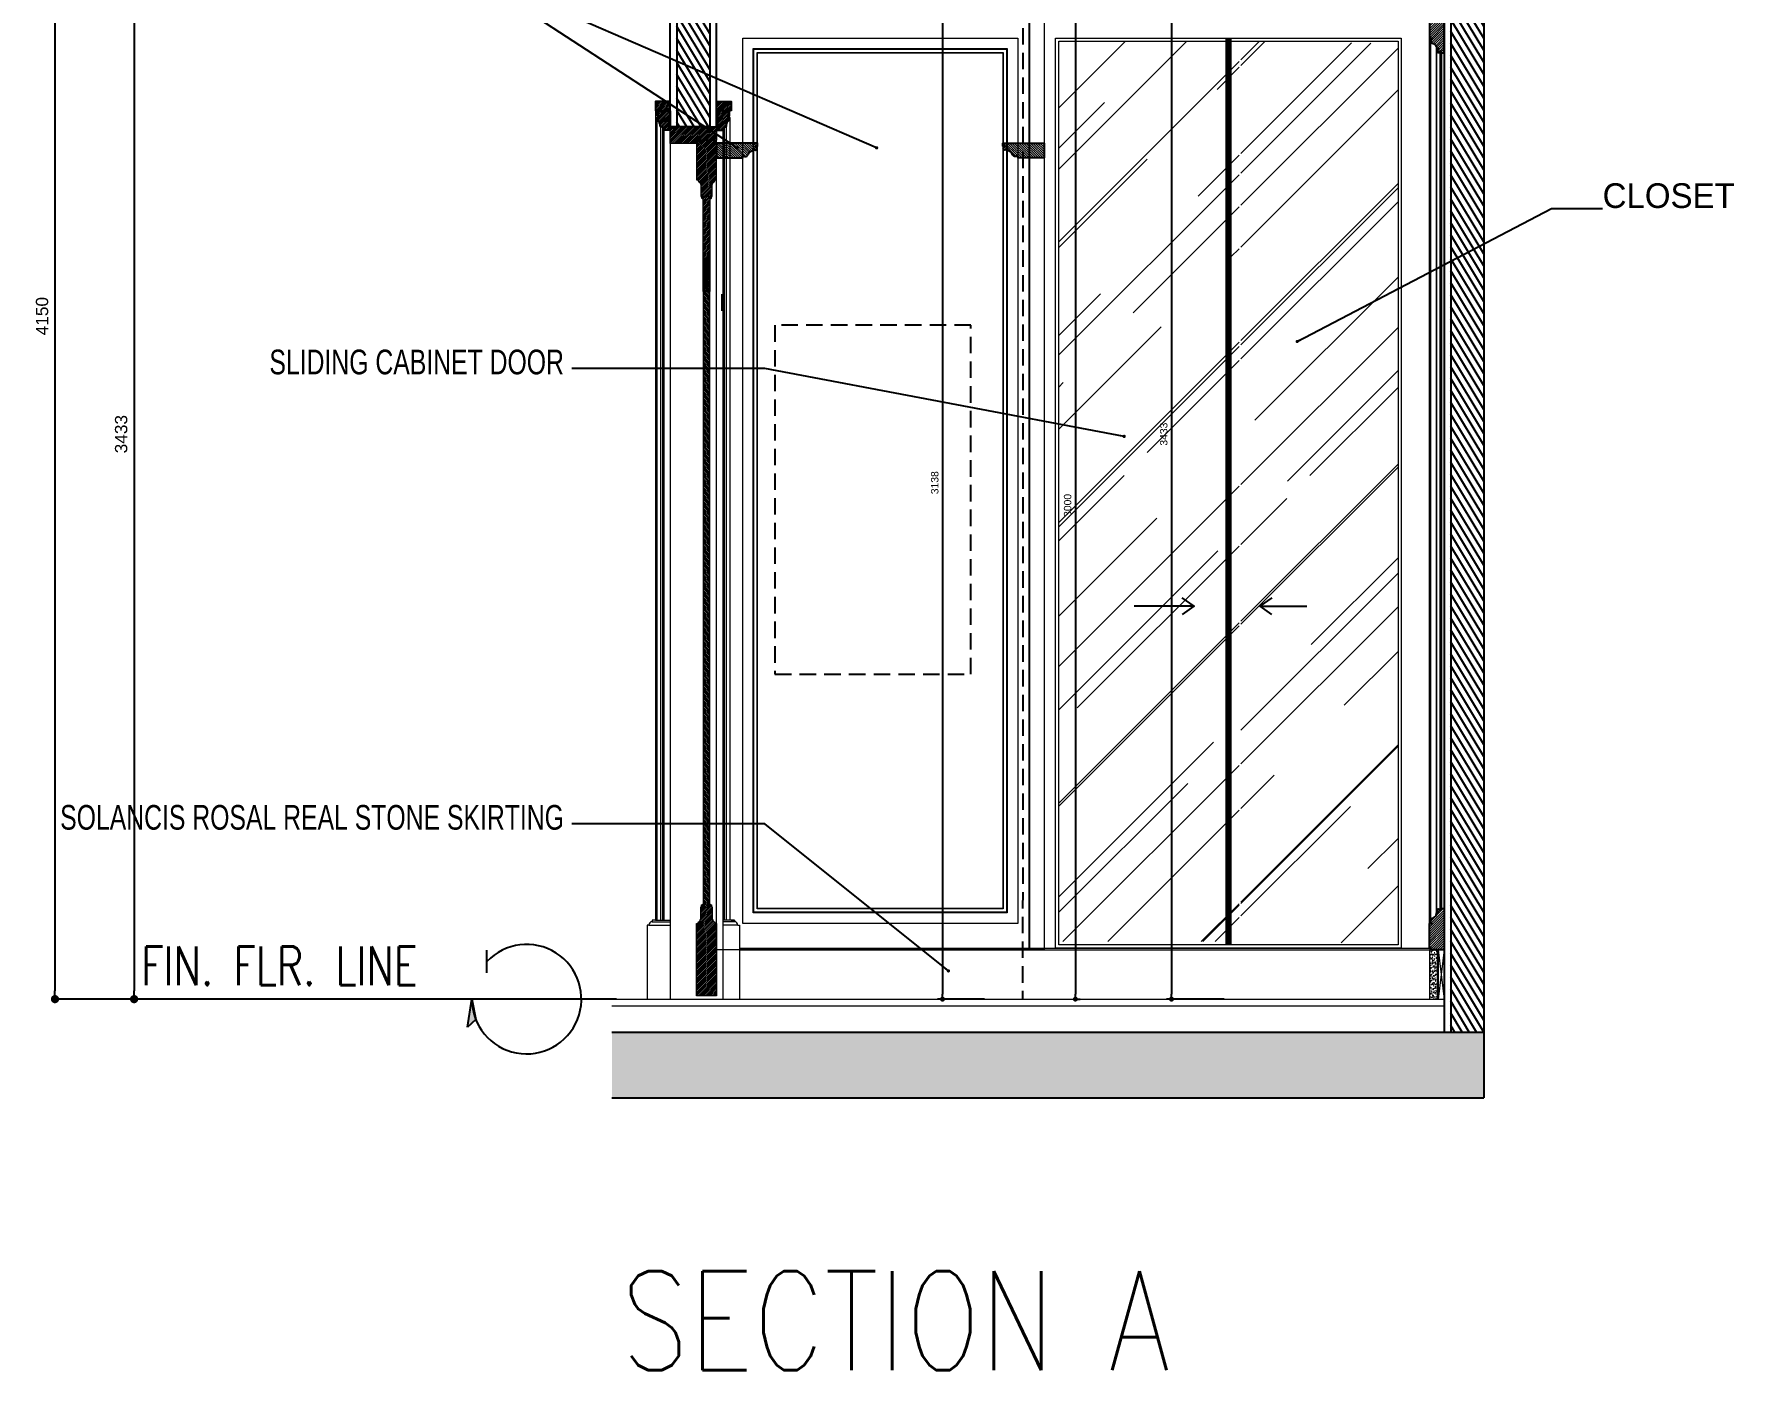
# Model space of a CAD drawing. Header units: inches. Extents: x 230831 to 416194, y 441295 to 526666.
# Drawn here: x 233063 to 238225, y 448290 to 452349 of the extents above; entities that cross this region are included whole.
import ezdxf

# ---------------------------------------------------------------- set-up
doc = ezdxf.new("R2010")
doc.units = ezdxf.units.IN
doc.header["$MEASUREMENT"] = 0
doc.linetypes.add('DASHED2', pattern=[0.375, 0.25, -0.125])
doc.linetypes.add('HIDDEN', pattern=[0.375, 0.25, -0.125])
for name, color, linetype, lineweight in [('1', 1, 'Continuous', 50), ('CQ gypsum 2', 42, 'Continuous', 0), ('CQ Marble', 6, 'Continuous', 0), ('CQ Mirror-Glass', 4, 'Continuous', 0), ('CQ Section Flooring fin.', 6, 'Continuous', 0), ('CQ Wood', 30, 'Continuous', 0), ('Marble', 6, 'Continuous', 0)]:
    doc.layers.add(name, color=color, linetype=linetype, lineweight=lineweight)
for name, color, linetype in [('8', 8, 'Continuous'), ('A-DIMESNION-1', 7, 'Continuous'), ('CQ centerline', 8, 'Continuous'), ('CQ elevation arrow label', 1, 'Continuous'), ('CQ Grg Gypsum', 41, 'Continuous'), ('CQ Plaster', 1, 'Continuous'), ('CQ section wall', 3, 'Continuous'), ('CQ SPOT DETAIL DIMENSION', 9, 'Continuous'), ('CQ spot detail elevation', 1, 'Continuous'), ('CQ text label', 3, 'Continuous'), ('CQ_callout', 34, 'Continuous'), ('Layer1', 1, 'Continuous'), ('Layer4', 4, 'Continuous'), ('WOOD', 23, 'Continuous'), ('xref grd floor$2$CQ Wall hatch_CHB', 8, 'Continuous')]:
    doc.layers.add(name, color=color, linetype=linetype)
doc.styles.add('DIM 50', font='romans.shx', dxfattribs={"width": 0.75, "height": 100})
doc.styles.add('grid_250', font='romans.shx', dxfattribs={"width": 0.75, "height": 0.75})
doc.styles.add('ID-ROMANS', font='romans.shx', dxfattribs={"width": 0.8})
doc.styles.get("Standard").update_dxf_attribs({"font": 'arial.ttf'})
doc.dimstyles.new('chester 15', dxfattribs={"dimscale": 0.15, "dimtxt": 150, "dimasz": 100, "dimexe": 100, "dimexo": 0, "dimgap": 80, "dimtad": 1, "dimdec": 0, "dimzin": 0, "dimdsep": 46, "dimtxsty": 'Standard', "dimblk": 'DOT', "dimcen": 100, "dimclrd": 1, "dimclre": 1, "dimclrt": 3, "dimadec": 0, "dimazin": 0, "dimtfac": 1, "dimtdec": 0, "dimtofl": 0, "dimtmove": 0, "dimatfit": 3, "dimfxl": 1, "dimtolj": 1, "dimtzin": 0, "dimlwd": -1, "dimarcsym": 0})
doc.dimstyles.new('chester 25', dxfattribs={"dimscale": 0.25, "dimtxt": 150, "dimasz": 100, "dimexe": 10, "dimexo": 20, "dimgap": 80, "dimtad": 1, "dimdec": 0, "dimzin": 0, "dimdsep": 46, "dimtxsty": 'Standard', "dimblk": 'DOT', "dimcen": 50, "dimclrd": 1, "dimclre": 1, "dimclrt": 3, "dimadec": 0, "dimazin": 0, "dimtfac": 1, "dimtdec": 0, "dimtofl": 0, "dimtmove": 0, "dimatfit": 3, "dimfxl": 1, "dimtolj": 1, "dimtzin": 0, "dimlwd": -1, "dimarcsym": 0})
doc.dimstyles.get("Standard").update_dxf_attribs({"dimtxt": 0.18, "dimasz": 0.18, "dimexe": 0.18, "dimexo": 0.0625, "dimgap": 0.09, "dimtad": 0, "dimtih": 1, "dimtoh": 1, "dimdec": 4, "dimzin": 0, "dimdsep": 46, "dimtxsty": 'Standard', "dimcen": 0.09, "dimadec": 0, "dimazin": 0, "dimtfac": 1, "dimtdec": 4, "dimtofl": 0, "dimtmove": 0, "dimatfit": 3, "dimfxl": 1, "dimtolj": 1, "dimtzin": 0, "dimarcsym": 0})
pattern_1 = [(225, (314555.31, 682297.8173), (-2.65165043, 2.65165043), [])]
pattern_2 = [(225, (314565.31, 682297.8173), (-2.65165043, 2.65165043), [])]
pattern_3 = [(135, (-23277.5893, 0.0001), (-3.535533906, -3.535533906), [])]

# ---------------------------------------------------------------- blocks, each defined once
blk = doc.blocks.new('SECTION A AND B')
at = {"layer": 'xref grd floor$2$CQ Wall hatch_CHB', "extrusion": (2.77242e-08, -3.39709e-09, 1)}
h = blk.add_hatch(dxfattribs=at)
h.set_pattern_fill('AR-CONC', color=256, scale=10, angle=-13.9714, style=0)
h.set_pattern_definition([(36.028577, (-1e-13, 0), (68.08902, -23.40695), [7.5, -82.5]), (341.028577, (-1e-13, 0), (4.696116, 76.343932), [6, -66]), (86.480021, (5.674, -1.95), (72.785135, 52.936981), [6.374019, -70.114211]), (32.212777, (4.83, 19.41), (99.570572, -41.829513), [11.25, -123.75]), (82.664212, (13.13, 15.92), (114.220033, 71.96377), [9.561034, -105.171376]), (337.21274, (4.83, 19.41), (114.220033, 71.96377), [9, -99]), (7.028577, (13.326, 12.14), (48.2040844, -53.482392), [7.5, -82.5]), (312.028577, (13.326, 12.14), (41.119588, 64.495185), [6, -66]), (57.480021, (17.34, 7.685), (89.323671, 11.012793), [6.374019, -70.114211]), (23.528577, (-1e-13, 0), (9.2173322, 32.010976), [0, -65.2, 0, -67, 0, -66.25]), (353.528577, (-1e-13, 0), (35.0512903, 31.9228578), [0, -38.2, 0, -63.7, 0, -25.25]), (313.528577, (-21.64, 5.384), (51.2584374, -15.0772595), [0, -25, 0, -78, 0, -103.5]), (303.528577, (-31.344, 7.8), (59.0102484, -4.3659754), [0, -32.5, 0, -51.8, 0, -73.5])])
h.paths.add_polyline_path([(234206.7, 453817.2), (234206.7, 453567.2), (236854.2, 453567.2), (236854.2, 453817.2)])
h.paths.add_polyline_path([(234206.7, 449317.2), (234206.7, 449117.2), (236854.2, 449117.2), (236854.2, 449317.2)])
h = blk.add_hatch(dxfattribs=at)
h.set_pattern_fill('ANSI31,_O', color=8, scale=150, angle=76.0286)
h.set_pattern_definition([(121.0285767, (-1e-13, 0), (-16.0670684, -9.6649787), [])])
h.paths.add_polyline_path([(234504.2, 453567.2), (234404.2, 453567.2), (234404.2, 452067.2), (234504.2, 452067.1)])
h.paths.add_polyline_path([(236754.2, 453567.2), (236754.2, 449317.2), (236854.2, 449317.2), (236854.2, 453567.2)])
at = {"layer": 'CQ Plaster'}
blk.add_line((236734.2, 453567.2, 0), (236734.2, 449317.2, 0), dxfattribs=at)
at = {"layer": 'CQ Plaster', "elevation": 0}
for points in [[(234404.2, 452067.2), (234384.2, 452067.2), (234384.2, 453567.2)], [(234504.2, 452067.2), (234524.2, 452067.2), (234524.2, 453567.2)]]:
    blk.add_lwpolyline(points, dxfattribs=at)
at = {"layer": 'CQ Section Flooring fin.', "extrusion": (2.77242e-08, -3.39709e-09, 1)}
for p, q in [((234206.7, 449417.2, 0), (236734.2, 449417.2, 0)), ((234206.7, 449397.2, 0), (236734.2, 449397.2, 0))]:
    blk.add_line(p, q, dxfattribs=at)
at = {"layer": 'CQ section wall', "extrusion": (2.77242e-08, -3.39709e-09, 1)}
for p, q in [((234206.7, 453817.2, 0), (236854.2, 453817.2, 0)), ((234206.7, 453567.2, 0), (236854.2, 453567.2, 0)), ((234404.2, 453567.2, 0), (234404.2, 452067.2, 0)), ((234504.2, 453567.2, 0), (234504.2, 452067.2, 0)), ((234206.7, 449317.2, 0), (236854.2, 449317.2, 0)), ((234206.7, 449117.2, 0), (236854.2, 449117.2, 0))]:
    blk.add_line(p, q, dxfattribs=at)
at = {"layer": 'CQ section wall', "extrusion": (2.77242e-08, -3.39709e-09, 1), "elevation": 0}
for points in [[(236854.2, 453567.2), (236854.2, 453817.2)], [(236754.2, 453567.2), (236754.2, 449317.2)], [(236854.2, 453567.2), (236854.2, 449117.2)], [(234504.2, 452067.2), (234404.2, 452067.2)]]:
    blk.add_lwpolyline(points, dxfattribs=at)
blk = doc.blocks.new('WD-05 cloak room')
at = {"layer": 'WOOD', "lineweight": 0}
h = blk.add_hatch(dxfattribs=at)
h.set_pattern_fill('ANSI31', color=8, scale=30, angle=810, style=0)
h.set_pattern_definition(pattern_2)
h.paths.add_polyline_path([(234343.9, 452116.2), (234388.9, 452116.2), (234388.9, 452144.6), (234343.9, 452144.6)])
h = blk.add_hatch(dxfattribs=at)
h.set_pattern_fill('ANSI31', color=8, scale=30, angle=810, style=0)
h.set_pattern_definition(pattern_1)
h.paths.add_polyline_path([(234573.9, 452116.2), (234528.9, 452116.2), (234528.9, 452144.6), (234573.9, 452144.6)])
h = blk.add_hatch(dxfattribs=at)
h.set_pattern_fill('ANSI31', color=8, scale=30, angle=810, style=0)
h.set_pattern_definition(pattern_2)
edge = h.paths.add_edge_path()
edge.add_line((234384.6, 452098.8), (234388.9, 452098.8))
edge.add_line((234388.9, 452098.8), (234388.9, 452116.2))
edge.add_line((234388.9, 452116.2), (234353.9, 452116.2))
edge.add_line((234353.9, 452116.2), (234353.9, 452111.2))
edge.add_line((234353.9, 452111.2), (234348.9, 452111.2))
edge.add_line((234348.9, 452111.2), (234348.9, 452101.7))
edge.add_line((234348.9, 452101.7), (234353.9, 452101.7))
edge.add_line((234353.9, 452101.7), (234353.9, 452098.2))
edge.add_arc((234353.7, 452092.3), 5.85, 87.8243, 181.9115)
edge.add_arc((234354.8, 452092.5), 6.95, 182.9984, 239.3492)
edge.add_arc((234340.6, 452072.5), 17.6, 16.2685, 52.9273, ccw=False)
edge.add_arc((234304.4, 452064.9), 54.6, 2.3567, 13.2056, ccw=False)
edge.add_line((234358.9, 452067.2), (234364.9, 452067.2))
edge.add_arc((234368.9, 452067.2), 4, 180, 270)
edge.add_line((234368.9, 452063.2), (234368.9, 452057.2))
edge.add_line((234368.9, 452057.2), (234388.9, 452057.2))
edge.add_line((234388.9, 452057.2), (234388.9, 452075.5))
edge.add_line((234388.9, 452075.5), (234384.6, 452075.5))
edge.add_line((234384.6, 452075.5), (234384.6, 452098.8))
h = blk.add_hatch(dxfattribs=at)
h.set_pattern_fill('ANSI31', color=8, scale=30, angle=810, style=0)
h.set_pattern_definition(pattern_1)
h.paths.add_polyline_path([(234548.9, 452057.2), (234548.9, 452063.2, 0.414214), (234552.9, 452067.2), (234558.9, 452067.2, -0.047373), (234560.3, 452077.4, -0.161332), (234566.6, 452086.5, 0.250955), (234570, 452092.1, 0.435265), (234563.9, 452098.2), (234563.9, 452101.7), (234568.9, 452101.7), (234568.9, 452111.2), (234563.9, 452111.2), (234563.9, 452116.2), (234529, 452116.2), (234529, 452098.8), (234533.2, 452098.8), (234533.2, 452075.5), (234529, 452075.5), (234529, 452066.8), (234529, 452057.2)])
h = blk.add_hatch(dxfattribs=at)
h.set_pattern_fill('ANSI31', color=8, scale=30, angle=810, style=0)
h.set_pattern_definition(pattern_1)
h.paths.add_polyline_path([(234388.9, 452017.2), (234388.9, 452017.2), (234388.9, 452017.2), (234388.9, 452032.2), (234388.9, 452067.2), (234528.9, 452067.2), (234528.9, 452027.2), (234471.9, 452027.2), (234471.9, 452030.2), (234467.9, 452030.2), (234467.9, 452017.2)])
h = blk.add_hatch(dxfattribs=at)
h.set_pattern_fill('ANSI31', color=8, scale=30, angle=810, style=0)
h.set_pattern_definition([(225, (307276.9018, 568944.7793), (-2.65165043, 2.65165043), [])])
edge = h.paths.add_edge_path()
edge.add_line((234508.9, 451857.2), (234508.9, 451847.2))
edge.add_line((234508.9, 451847.2), (234510.9, 451847.2))
edge.add_arc((234513.9, 451847.2), 3.01, 90, 180.1129, ccw=False)
edge.add_line((234513.9, 451850.2), (234513.9, 451856.2))
edge.add_line((234513.9, 451856.2), (234515.8, 451856.2))
edge.add_line((234515.8, 451856.2), (234515.8, 451894.1))
edge.add_line((234515.8, 451894.1), (234517.8, 451894.1))
edge.add_line((234517.8, 451894.1), (234517.8, 451899.2))
edge.add_arc((234518.3, 451905.8), 6.66, 266.2721, 363.0718)
edge.add_line((234524.9, 451906.2), (234528.9, 451906.2))
edge.add_line((234528.9, 451906.2), (234528.9, 452026.2))
edge.add_line((234528.9, 452026.2), (234468.9, 452026.2))
edge.add_line((234468.9, 452026.2), (234468.9, 451906.2))
edge.add_line((234468.9, 451906.2), (234472.9, 451906.2))
edge.add_arc((234479.6, 451905.8), 6.66, 176.9282, 273.7279)
edge.add_line((234480, 451899.2), (234480, 451894.1))
edge.add_line((234480, 451894.1), (234482, 451894.1))
edge.add_line((234482, 451894.1), (234482, 451856.2))
edge.add_line((234482, 451856.2), (234484, 451856.2))
edge.add_line((234484, 451856.2), (234484, 451850.2))
edge.add_arc((234484, 451847.2), 3.01, -0.1129, 90, ccw=False)
edge.add_line((234487, 451847.2), (234489, 451847.2))
edge.add_line((234489, 451847.2), (234489, 451857.2))
edge.add_line((234489, 451857.2), (234508.9, 451857.2))
h = blk.add_hatch(dxfattribs=at)
h.set_pattern_fill('ANSI31', color=8, scale=30, angle=810, style=0)
h.set_pattern_definition([(225, (307276.9018, 568943.7793), (-2.65165043, 2.65165043), [])])
h.paths.add_polyline_path([(234489, 451567.2), (234489, 451857.2), (234508.9, 451857.2), (234508.9, 451567.2)])
h = blk.add_hatch(dxfattribs=at)
h.set_pattern_fill('ANSI31', color=8, scale=30, angle=810, style=0)
h.set_pattern_definition([(135, (307276.9018, 394764.5357), (-2.65165043, -2.65165043), [])])
h.paths.add_polyline_path([(234489, 451667.2), (234489, 449696.2), (234508.9, 449696.2), (234508.9, 451667.2)])
h = blk.add_hatch(dxfattribs=at)
h.set_pattern_fill('ANSI31', color=8, scale=30, angle=810, style=0)
h.set_pattern_definition([(225, (306824.4557, 566445.7782), (-2.65165043, 2.65165043), [])])
edge = h.paths.add_edge_path()
edge.add_line((234468.9, 449427.2), (234468.9, 449647.2))
edge.add_line((234468.9, 449647.2), (234472.9, 449647.2))
edge.add_arc((234479.6, 449647.5), 6.66, 86.2721, 183.0718, ccw=False)
edge.add_line((234480, 449654.2), (234480, 449659.2))
edge.add_line((234480, 449659.2), (234482, 449659.2))
edge.add_line((234482, 449659.2), (234482, 449697.2))
edge.add_line((234482, 449697.2), (234484, 449697.2))
edge.add_line((234484, 449697.2), (234484, 449703.2))
edge.add_arc((234484, 449706.2), 3.01, 270, 360.1129)
edge.add_line((234487, 449706.2), (234489, 449706.2))
edge.add_line((234489, 449706.2), (234489, 449696.2))
edge.add_line((234489, 449696.2), (234508.9, 449696.2))
edge.add_line((234508.9, 449696.2), (234508.9, 449706.2))
edge.add_line((234508.9, 449706.2), (234510.9, 449706.2))
edge.add_arc((234513.9, 449706.2), 3.01, 179.8871, 270)
edge.add_line((234513.9, 449703.2), (234513.9, 449697.2))
edge.add_line((234513.9, 449697.2), (234515.8, 449697.2))
edge.add_line((234515.8, 449697.2), (234515.8, 449659.2))
edge.add_line((234515.8, 449659.2), (234517.8, 449659.2))
edge.add_line((234517.8, 449659.2), (234517.8, 449654.2))
edge.add_arc((234518.3, 449647.5), 6.66, -3.0718, 93.7279, ccw=False)
edge.add_line((234524.9, 449647.2), (234528.9, 449647.2))
edge.add_line((234528.9, 449647.2), (234528.9, 449427.2))
edge.add_line((234528.9, 449427.2), (234497.9, 449427.2))
edge.add_line((234497.9, 449427.2), (234468.9, 449427.2))
at = {"layer": 'Marble', "color": 31}
for p, q in [((234333.8, 449652.4, 0), (234388.9, 449652.4, 0)), ((234343.9, 449657.4, 0), (234333.9, 449657.4, 0)), ((234333.9, 449657.4, 0), (234333.9, 449652.4, 0)), ((234343.9, 449657.4, 0), (234388.9, 449657.4, 0)), ((234583.9, 449657.4, 0), (234548.9, 449657.4, 0)), ((234584.1, 449652.4, 0), (234548.9, 449652.4, 0)), ((234573.9, 449657.4, 0), (234583.9, 449657.4, 0)), ((234583.9, 449657.4, 0), (234583.9, 449652.4, 0)), ((234323.9, 449642.4, 0), (234318.9, 449642.4, 0)), ((234318.9, 449642.4, 0), (234318.9, 449417.2, 0)), ((234323.9, 449642.4, 0), (234388.9, 449642.4, 0)), ((234593.9, 449642.4, 0), (234548.9, 449642.4, 0)), ((234593.9, 449642.4, 0), (234598.9, 449642.4, 0)), ((234598.9, 449642.4, 0), (234598.9, 449417.2, 0))]:
    blk.add_line(p, q, dxfattribs=at)
for centre, start, end in [((234333.9, 449642.4, 0), 90, 180), ((234583.9, 449642.4, 0), 0, 90)]:
    blk.add_arc(centre, 10, start, end, dxfattribs=at)
at = {"layer": 'WOOD', "color": 8, "lineweight": 0}
for p, q in [((234343.9, 452116.2, 0), (234343.9, 449657.4, 0)), ((234347.8, 452092.3, 0), (234347.8, 449657.4, 0)), ((234570, 452092.3, 0), (234570, 449657.4, 0)), ((234358.9, 452067.2, 0), (234358.9, 449657.4, 0)), ((234364.9, 452067.2, 0), (234364.9, 449657.4, 0)), ((234368.9, 452057.2, 0), (234368.9, 449657.4, 0)), ((234548.9, 452057.2, 0), (234548.9, 449417.2, 0)), ((234552.9, 452067.2, 0), (234552.9, 449657.4, 0)), ((234558.9, 452067.2, 0), (234558.9, 449657.4, 0)), ((234388.9, 452017.2, 0), (234388.9, 449417.2, 0))]:
    blk.add_line(p, q, dxfattribs=at)
at = {"layer": 'WOOD', "color": 1, "ltscale": 5, "elevation": 0}
for points in [[(234343.9, 452116.2), (234388.9, 452116.2), (234388.9, 452144.6), (234343.9, 452144.6), (234343.9, 452116.2)], [(234573.9, 452116.2), (234528.9, 452116.2), (234528.9, 452144.6), (234573.9, 452144.6), (234573.9, 452116.2)]]:
    blk.add_lwpolyline(points, dxfattribs=at)
for points in [[(234347.8, 452092.1, -0.435265), (234353.9, 452098.2), (234353.9, 452101.7), (234348.9, 452101.7), (234348.9, 452111.2), (234353.9, 452111.2), (234353.9, 452116.2), (234388.9, 452116.2), (234388.9, 452057.2), (234368.9, 452057.2), (234368.9, 452063.2, -0.414214), (234364.9, 452067.2), (234358.9, 452067.2, 0.047373), (234357.5, 452077.4, 0.161332), (234351.2, 452086.5, -0.250955)], [(234570, 452092.1, 0.435265), (234563.9, 452098.2), (234563.9, 452101.7), (234568.9, 452101.7), (234568.9, 452111.2), (234563.9, 452111.2), (234563.9, 452116.2), (234528.9, 452116.2), (234528.9, 452057.2), (234548.9, 452057.2), (234548.9, 452063.2, 0.414214), (234552.9, 452067.2), (234558.9, 452067.2, -0.047373), (234560.3, 452077.4, -0.161332), (234566.6, 452086.5, 0.250955)]]:
    blk.add_lwpolyline(points, format="xyb", close=True, dxfattribs=at)
for points in [[(234384.6, 452075.5), (234384.6, 452098.8), (234388.9, 452098.8), (234388.9, 452075.5)], [(234533.2, 452075.5), (234533.2, 452098.8), (234528.9, 452098.8), (234528.9, 452075.5)]]:
    blk.add_lwpolyline(points, close=True, dxfattribs=at)
at = {"layer": 'WOOD', "color": 1, "lineweight": 0, "ltscale": 5, "elevation": 0}
for points in [[(234388.9, 452017.2), (234388.9, 452017.2), (234388.9, 452017.2), (234388.9, 452017.2), (234388.9, 452017.2), (234388.9, 452017.2), (234388.9, 452022.2), (234388.9, 452067.2), (234528.9, 452067.2), (234528.9, 452027.2), (234528.9, 452027.2), (234471.9, 452027.2), (234471.9, 452030.2), (234467.9, 452030.2), (234467.9, 452022.9)], [(234467.9, 452020.9), (234467.9, 452017.2), (234388.9, 452017.2)]]:
    blk.add_lwpolyline(points, dxfattribs=at)
at = {"layer": 'WOOD', "ltscale": 5, "elevation": 0}
blk.add_lwpolyline([(234467.9, 452022.9), (234464.9, 452022.9), (234464.9, 452020.9), (234467.9, 452020.9)], dxfattribs=at)
at = {"layer": 'WOOD', "lineweight": 0, "ltscale": 5, "elevation": 0}
blk.add_lwpolyline([(234508.9, 451857.2), (234508.9, 451847.2), (234510.9, 451847.2, -0.414791), (234513.9, 451850.2), (234513.9, 451856.2), (234515.8, 451856.2), (234515.8, 451894.1), (234517.8, 451894.1), (234517.8, 451899.2, 0.449416), (234524.9, 451906.2), (234528.9, 451906.2), (234528.9, 452026.2), (234468.9, 452026.2), (234468.9, 451906.2), (234472.9, 451906.2, 0.449416), (234480, 451899.2), (234480, 451894.1), (234482, 451894.1), (234482, 451856.2), (234484, 451856.2), (234484, 451850.2, -0.414791), (234487, 451847.2), (234489, 451847.2), (234489, 451857.2)], format="xyb", close=True, dxfattribs=at)
for points in [[(234489, 451567.2), (234489, 451857.2), (234508.9, 451857.2), (234508.9, 451567.2), (234489, 451567.2)], [(234489, 451667.2), (234489, 449696.2), (234508.9, 449696.2), (234508.9, 451667.2), (234489, 451667.2)]]:
    blk.add_lwpolyline(points, dxfattribs=at)
blk.add_lwpolyline([(234468.9, 449427.2), (234468.9, 449647.2), (234472.9, 449647.2, -0.449416), (234480, 449654.2), (234480, 449659.2), (234482, 449659.2), (234482, 449697.2), (234484, 449697.2), (234484, 449703.2, 0.414791), (234487, 449706.2), (234489, 449706.2), (234489, 449696.2), (234508.9, 449696.2), (234508.9, 449706.2), (234510.9, 449706.2, 0.414791), (234513.9, 449703.2), (234513.9, 449697.2), (234515.8, 449697.2), (234515.8, 449659.2), (234517.8, 449659.2), (234517.8, 449654.2, -0.449416), (234524.9, 449647.2), (234528.9, 449647.2), (234528.9, 449427.2), (234497.9, 449427.2), (234497.9, 449427.2), (234468.9, 449427.2)], format="xyb", dxfattribs=at)
blk = doc.blocks.new('ARROW LEVEL')
at = {"layer": 'Layer1'}
blk.add_hatch(color=256, dxfattribs=at).paths.add_polyline_path([(412574, 433440), (412587.3, 433525.1), (412599.2, 433463.4)])
at = {"layer": 'CQ centerline'}
blk.add_line((412633, 433605.1, 0), (412633, 433674, 0), dxfattribs=at)
blk.add_arc((412753.7, 433525.1, 0), 166.3, 180, 136.51, dxfattribs=at)
at = {"layer": 'Layer1', "elevation": 0}
blk.add_lwpolyline([(412574, 433440), (412587.3, 433525.1), (412599.2, 433463.4)], close=True, dxfattribs=at)
blk = doc.blocks.new('_Dot')
at = {"color": 0, "linetype": 'ByBlock', "lineweight": -2}
blk.add_line((-0.5, 0), (-1, 0), dxfattribs=at)
at = {"color": 0, "linetype": 'ByBlock', "const_width": 0.5}
blk.add_lwpolyline([(-0.25, 0, 1), (0.25, 0, 1)], format="xyb", close=True, dxfattribs=at)
blk = doc.blocks.new('*D255')
at = {"layer": 'A-DIMESNION-1', "color": 1, "lineweight": -2, "ltscale": 0.05, "transparency": 16777216}
for p, q in [((234821.9, 453567.2), (233123.8, 453567.2)), ((234831.9, 449417.2), (233123.8, 449417.2))]:
    blk.add_line(p, q, dxfattribs=at)
at = {"layer": 'A-DIMESNION-1', "color": 1, "ltscale": 0.05, "transparency": 16777216}
blk.add_line((233126.3, 453542.2), (233126.3, 449442.2), dxfattribs=at)
at = {"layer": 'Defpoints', "color": 0, "linetype": 'Continuous', "ltscale": 0.05, "transparency": 16777216}
for p in [(234826.9, 453567.2, 0), (233126.3, 449417.2), (234836.9, 449417.2, 0)]:
    blk.add_point(p, dxfattribs=at)
at = {"layer": 'A-DIMESNION-1', "color": 1, "linetype": 'Continuous', "ltscale": 0.05, "transparency": 16777216, "xscale": 25, "yscale": 25, "zscale": 25}
for p, rotation in [((233126.3, 453567.2), 90), ((233126.3, 449417.2), 270)]:
    blk.add_blockref('_Dot', p, dxfattribs=dict(at, rotation=rotation))
at = {"layer": 'A-DIMESNION-1', "color": 3, "linetype": 'Continuous', "ltscale": 0.05, "transparency": 16777216, "insert": (233087.2, 451492.2), "char_height": 37.5, "attachment_point": 5, "rotation": 90}
blk.add_mtext('\\A1;4150', dxfattribs=at)
blk = doc.blocks.new('*D219')
at = {"layer": 'A-DIMESNION-1', "color": 1, "lineweight": -2, "ltscale": 0.05, "transparency": 16777216}
for p, q in [((236321.5, 452850.2), (233364.1, 452850.2)), ((234831.9, 449417.2), (233364.1, 449417.2))]:
    blk.add_line(p, q, dxfattribs=at)
at = {"layer": 'A-DIMESNION-1', "color": 1, "ltscale": 0.05, "transparency": 16777216}
blk.add_line((233366.6, 452825.2), (233366.6, 449442.2), dxfattribs=at)
at = {"layer": 'Defpoints', "color": 0, "linetype": 'Continuous', "ltscale": 0.05, "transparency": 16777216}
for p in [(236326.5, 452850.2, 0), (233366.6, 449417.2), (234836.9, 449417.2, 0)]:
    blk.add_point(p, dxfattribs=at)
at = {"layer": 'A-DIMESNION-1', "color": 1, "linetype": 'Continuous', "ltscale": 0.05, "transparency": 16777216, "xscale": 25, "yscale": 25, "zscale": 25}
for p, rotation in [((233366.6, 452850.2), 90), ((233366.6, 449417.2), 270)]:
    blk.add_blockref('_Dot', p, dxfattribs=dict(at, rotation=rotation))
at = {"layer": 'A-DIMESNION-1', "color": 3, "linetype": 'Continuous', "ltscale": 0.05, "transparency": 16777216, "insert": (233327.4, 451133.7), "char_height": 37.5, "attachment_point": 5, "rotation": 90}
blk.add_mtext('\\A1;3433', dxfattribs=at)
blk = doc.blocks.new('*D224')
at = {"layer": 'CQ SPOT DETAIL DIMENSION', "color": 1, "lineweight": -2, "transparency": 16777216}
for p, q in [((235949.3, 452555.2), (235806.6, 452555.2)), ((235949.3, 449417.2), (235806.6, 449417.2))]:
    blk.add_line(p, q, dxfattribs=at)
at = {"layer": 'CQ SPOT DETAIL DIMENSION', "color": 1, "transparency": 16777216}
blk.add_line((235821.6, 452540.2), (235821.6, 449432.2), dxfattribs=at)
at = {"layer": 'Defpoints', "color": 0, "transparency": 16777216}
for p in [(235949.3, 452555.2, 0), (235821.6, 449417.2), (235949.3, 449417.2, 0)]:
    blk.add_point(p, dxfattribs=at)
at = {"layer": 'CQ SPOT DETAIL DIMENSION', "color": 1, "transparency": 16777216, "xscale": 15, "yscale": 15, "zscale": 15}
for p, rotation in [((235821.6, 452555.2), 90), ((235821.6, 449417.2), 270)]:
    blk.add_blockref('_Dot', p, dxfattribs=dict(at, rotation=rotation))
at = {"layer": 'CQ SPOT DETAIL DIMENSION', "color": 3, "transparency": 16777216, "insert": (235798.1, 450986.2), "char_height": 22.5, "attachment_point": 5, "rotation": 90}
blk.add_mtext('\\A1;3138', dxfattribs=at)
blk = doc.blocks.new('*D223')
at = {"layer": 'CQ SPOT DETAIL DIMENSION', "color": 1, "lineweight": -2, "transparency": 16777216}
for p, q in [((236676.9, 452850.2), (236501.9, 452850.2)), ((236676.9, 449417.2), (236501.9, 449417.2))]:
    blk.add_line(p, q, dxfattribs=at)
at = {"layer": 'CQ SPOT DETAIL DIMENSION', "color": 1, "transparency": 16777216}
blk.add_line((236516.9, 452835.2), (236516.9, 449432.2), dxfattribs=at)
at = {"layer": 'Defpoints', "color": 0, "transparency": 16777216}
for p in [(236676.9, 452850.2, 0), (236516.9, 449417.2), (236676.9, 449417.2, 0)]:
    blk.add_point(p, dxfattribs=at)
at = {"layer": 'CQ SPOT DETAIL DIMENSION', "color": 1, "transparency": 16777216, "xscale": 15, "yscale": 15, "zscale": 15}
for p, rotation in [((236516.9, 452850.2), 90), ((236516.9, 449417.2), 270)]:
    blk.add_blockref('_Dot', p, dxfattribs=dict(at, rotation=rotation))
at = {"layer": 'CQ SPOT DETAIL DIMENSION', "color": 3, "transparency": 16777216, "insert": (236493.4, 451133.7), "char_height": 22.5, "attachment_point": 5, "rotation": 90}
blk.add_mtext('\\A1;3433', dxfattribs=at)
blk = doc.blocks.new('*D222')
at = {"layer": 'CQ SPOT DETAIL DIMENSION', "color": 1, "lineweight": -2, "transparency": 16777216}
for p, q in [((236225, 452417.2), (236240, 452417.2)), ((236225, 449417.2), (236240, 449417.2))]:
    blk.add_line(p, q, dxfattribs=at)
at = {"layer": 'CQ SPOT DETAIL DIMENSION', "color": 1, "transparency": 16777216}
blk.add_line((236225, 452402.2), (236225, 449432.2), dxfattribs=at)
at = {"layer": 'Defpoints', "color": 0, "transparency": 16777216}
for p in [(236225, 452417.2, 0), (236225, 449417.2, 0), (236225, 449417.2)]:
    blk.add_point(p, dxfattribs=at)
at = {"layer": 'CQ SPOT DETAIL DIMENSION', "color": 1, "transparency": 16777216, "xscale": 15, "yscale": 15, "zscale": 15}
for p, rotation in [((236225, 452417.2), 90), ((236225, 449417.2), 270)]:
    blk.add_blockref('_Dot', p, dxfattribs=dict(at, rotation=rotation))
at = {"layer": 'CQ SPOT DETAIL DIMENSION', "color": 3, "transparency": 16777216, "insert": (236201.5, 450917.2), "char_height": 22.5, "attachment_point": 5, "rotation": 90}
blk.add_mtext('\\A1;3000', dxfattribs=at)
blk = doc.blocks.new('wood panel sect')
at = {"lineweight": 0}
h = blk.add_hatch(dxfattribs=at)
h.set_pattern_fill('ANSI31', color=8, scale=40, angle=90)
h.set_pattern_definition([(135, (-8041.1136, 0), (-3.535533906, -3.535533906), [])])
edge = h.paths.add_edge_path()
edge.add_line((253474.3, 452417.2), (253519.3, 452417.2))
edge.add_line((253519.3, 452417.2), (253519.1, 452337.2))
edge.add_line((253519.1, 452337.2), (253511.3, 452337.2))
edge.add_arc((253505.1, 452329.6), 9.86, -73.0347, 51.2832, ccw=False)
edge.add_arc((253513.4, 452303.6), 17.4, 108.072, 126.9855)
edge.add_arc((253511.9, 452305.8), 14.7, 127.5657, 181.9807)
edge.add_line((253497.1, 452305.3), (253491.1, 452305.3))
edge.add_line((253491.1, 452305.3), (253491.1, 452303.3))
edge.add_arc((253491.1, 452298.2), 5.1, -180.1995, 89.8005, ccw=False)
edge.add_line((253486, 452298.2), (253484, 452298.2))
edge.add_line((253484, 452298.2), (253484, 452292.1))
edge.add_line((253484, 452292.1), (253474, 452292.2))
edge.add_line((253474, 452292.2), (253474.3, 452417.2))
edge = h.paths.add_edge_path()
edge.add_line((253514.1, 449567.2), (253514.1, 449572.2))
edge.add_line((253514.1, 449572.2), (253519.1, 449572.2))
edge.add_line((253519.1, 449572.2), (253519.1, 449572.2))
edge.add_line((253519.1, 449572.2), (253519.2, 449572.2))
edge.add_line((253519.2, 449572.2), (253519.1, 449647))
edge.add_line((253519.1, 449647), (253511.3, 449647))
edge.add_arc((253505.1, 449654.7), 9.86, 308.7168, 433.0347)
edge.add_arc((253513.4, 449680.7), 17.4, 233.0145, 251.928, ccw=False)
edge.add_arc((253511.9, 449678.4), 14.7, 178.0193, 232.4343, ccw=False)
edge.add_line((253497.1, 449679), (253491.1, 449678.9))
edge.add_line((253491.1, 449678.9), (253491.1, 449680.9))
edge.add_arc((253491.1, 449686), 5.1, 270.1995, 540.1995)
edge.add_line((253486, 449686), (253484, 449686))
edge.add_line((253484, 449686), (253484, 449692.1))
edge.add_line((253484, 449692.1), (253474, 449692.1))
edge.add_line((253474, 449692.1), (253474.3, 449567))
edge.add_line((253474.3, 449567), (253474.3, 449567.2))
edge.add_line((253474.3, 449567.2), (253514.1, 449567.2))
edge.add_arc((253519.1, 449567.2), 5, 179.9116, 180, ccw=False)
at = {"layer": 'CQ SPOT DETAIL DIMENSION', "color": 8, "lineweight": 0}
for p, q in [((253519.1, 449572.2, 0), (253519.1, 452337.2, 0)), ((253474.1, 449567.2, 0), (253474.1, 452292.2, 0)), ((253483.9, 449686.1, 0), (253483.9, 452298.2, 0)), ((253485.9, 449686.2, 0), (253485.9, 452298.2, 0)), ((253496.1, 449686.1, 0), (253496.1, 452298.1, 0)), ((253497, 449678.1, 0), (253497, 452305.3, 0)), ((253514.8, 449654.8, 0), (253514.8, 452329.6, 0))]:
    blk.add_line(p, q, dxfattribs=at)
at = {"layer": 'WOOD', "elevation": 0}
for points in [[(253474.1, 452417.2), (253519.1, 452417.2), (253519.1, 452337.2), (253511.1, 452337.2, -0.60275), (253507.8, 452320.1, 0.082713), (253502.7, 452317.5, 0.241995), (253497, 452305.3), (253491, 452305.3), (253491, 452303.3, -2.414214), (253485.9, 452298.2), (253483.9, 452298.2), (253483.9, 452292.1), (253474.1, 452292.2), (253474.1, 452417.2)], [(253514.1, 449567.2), (253514.1, 449572.2), (253519.1, 449572.2), (253519.1, 449647.2), (253511.1, 449647.1, 0.60275), (253507.8, 449664.3, -0.082713), (253502.7, 449666.9, -0.241995), (253497, 449679.1), (253491, 449679.1), (253491, 449681.1, 2.414214), (253485.9, 449686.2), (253483.9, 449686.1), (253483.9, 449692.2), (253474.1, 449692.2), (253474.1, 449567.2)]]:
    blk.add_lwpolyline(points, format="xyb", dxfattribs=at)
blk.add_lwpolyline([(253474.1, 449567.2), (253514.1, 449567.2)], dxfattribs=at)

msp = doc.modelspace()

# ---------------------------------------------------------------- hatches: boundary and pattern name
at = {"lineweight": 0}
h = msp.add_hatch(dxfattribs=at)
h.set_pattern_fill('ANSI31', color=8, scale=40, angle=90)
h.set_pattern_definition(pattern_3)
edge = h.paths.add_edge_path()
edge.add_line((235134.797, 452018.183), (235134.797, 451973.183))
edge.add_line((235134.797, 451973.183), (235214.797, 451973.183))
edge.add_line((235214.797, 451973.183), (235214.797, 451981.063))
edge.add_arc((235222.509, 451987.2), 9.856, 218.517304, 342.835165)
edge.add_arc((235248.483, 451978.825), 17.437, 142.814989, 161.728436, ccw=False)
edge.add_arc((235246.237, 451980.342), 14.731, 87.819753, 142.234803, ccw=False)
edge.add_line((235246.797, 451995.062), (235246.797, 452001.062))
edge.add_line((235246.797, 452001.062), (235248.797, 452001.062))
edge.add_arc((235253.897, 452001.062), 5.1, 180, 450)
edge.add_line((235253.897, 452006.162), (235253.897, 452008.162))
edge.add_line((235253.897, 452008.162), (235259.997, 452008.162))
edge.add_line((235259.997, 452008.162), (235259.997, 452018.183))
edge.add_line((235259.997, 452018.183), (235134.797, 452018.183))
h = msp.add_hatch(dxfattribs=at)
h.set_pattern_fill('ANSI31', color=8, scale=40, angle=90)
h.set_pattern_definition(pattern_3)
edge = h.paths.add_edge_path()
edge.add_line((236130.126, 452018.183), (236130.126, 451973.183))
edge.add_line((236130.126, 451973.183), (236050.126, 451973.183))
edge.add_line((236050.126, 451973.183), (236050.126, 451981.063))
edge.add_arc((236042.415, 451987.2), 9.856, 197.164835, 321.482696, ccw=False)
edge.add_arc((236016.441, 451978.825), 17.437, 18.271564, 37.185011)
edge.add_arc((236018.687, 451980.342), 14.731, 37.765197, 92.180247)
edge.add_line((236018.127, 451995.062), (236018.127, 452001.062))
edge.add_line((236018.127, 452001.062), (236016.127, 452001.062))
edge.add_arc((236011.027, 452001.062), 5.1, 90, 360, ccw=False)
edge.add_line((236011.027, 452006.162), (236011.027, 452008.162))
edge.add_line((236011.027, 452008.162), (236004.927, 452008.162))
edge.add_line((236004.927, 452008.162), (236004.927, 452018.183))
edge.add_line((236004.927, 452018.183), (236130.126, 452018.183))
at = {"layer": 'CQ Mirror-Glass', "lineweight": 0}
h = msp.add_hatch(dxfattribs=at)
h.set_pattern_fill('AR-RROOF', color=134, scale=300, angle=45)
h.paths.add_polyline_path([(236174.73, 449592.176), (236722.439, 449592.176), (236722.439, 452327.175), (236174.73, 452327.175)])
h.paths.add_polyline_path([(237204.73, 449585.755), (237204.73, 452320.753), (236727.439, 452327.175), (236727.439, 449592.176)])
at = {"layer": 'CQ SPOT DETAIL DIMENSION', "lineweight": 0}
h = msp.add_hatch(dxfattribs=at)
h.set_pattern_fill('AR-SAND', color=8, scale=5)
h.set_pattern_definition([(37.5, (-7431.3445, 0.009), (-0.31496679, 9.63411885), [0, -7.6, 0, -8.5, 0, -8.125]), (7.5, (-7431.345, 0.009), (8.84888353, 14.11073033), [0, -4.1, 0, -6.85, 0, -2.625]), (327.5, (-7437.4945, 0.009), (15.57070931, 0.02829527), [0, -2.5, 0, -9, 0, -11.75]), (317.5, (-7437.495, 0.009), (15.03063302, 4.38837782), [0, -1.25, 0, -5.9, 0, -6.75])])
h.paths.add_polyline_path([(237324.913, 449567.185), (237299.913, 449567.185), (237299.913, 449417.185), (237324.913, 449417.185)])

# ---------------------------------------------------------------- linework, layer by layer
at = {"layer": '1'}
for p, q in [((236685.764, 452337.175, 0.001), (236685.764, 449582.176, 0)), ((236693.764, 452337.175, 0.001), (236693.764, 449582.176, 0))]:
    msp.add_line(p, q, dxfattribs=at)
at = {"layer": '8', "color": 6, "lineweight": 0, "ltscale": 5, "elevation": 0.001}
msp.add_lwpolyline([(237324.913, 449567.185), (237299.913, 449567.185), (237299.913, 449417.185), (237324.913, 449417.185)], close=True, dxfattribs=at)
at = {"layer": 'CQ Grg Gypsum'}
msp.add_line((236085.001, 452417.176, 0.001), (236084.918, 449567.18, 0.001), dxfattribs=at)
at = {"layer": 'CQ gypsum 2'}
msp.add_line((235204.918, 449572.176, 0), (237299.918, 449572.176, 0.001), dxfattribs=at)
at = {"layer": 'CQ gypsum 2', "elevation": 0}
for points in [[(235134.918, 452417.221), (236130.006, 452417.236), (236130.006, 449567.087), (235134.918, 449567.071)], [(235214.918, 452337.222), (236050.006, 452337.235), (236050.006, 449647.086), (235214.918, 449647.073)], [(235246.918, 452305.223), (236018.006, 452305.235), (236018.006, 449679.085), (235246.918, 449679.073)], [(235248.918, 452303.223), (236016.006, 452303.235), (236016.006, 449681.085), (235248.918, 449681.073)], [(235259.118, 452293.023), (236005.806, 452293.035), (236005.806, 449691.285), (235259.118, 449691.273)], [(235260.118, 452292.023), (236004.806, 452292.035), (236004.806, 449692.285), (235260.118, 449692.273)]]:
    msp.add_lwpolyline(points, close=True, dxfattribs=at)
at = {"layer": 'CQ Marble', "color": 6, "lineweight": 0, "ltscale": 5, "extrusion": (2.77242e-08, -3.39709e-09, 1), "elevation": 0.006}
msp.add_lwpolyline([(235204.918, 449567.18), (237344.918, 449567.18)], dxfattribs=at)
at = {"layer": 'CQ Mirror-Glass', "elevation": 0}
msp.add_lwpolyline([(237338.187, 449743.499), (237338.187, 452292.144), (237335.192, 452292.144), (237332.187, 452272.144), (237332.187, 449743.499), (237332.187, 449712.108), (237335.192, 449692.108), (237338.187, 449692.108)], close=True, dxfattribs=at)
at = {"layer": 'CQ section wall', "color": 251, "linetype": 'DASHED2', "ltscale": 200}
msp.add_line((236065.001, 453567.176, 0), (236064.918, 449417.176, 0), dxfattribs=at)
at = {"layer": 'CQ section wall', "color": 251, "linetype": 'DASHED2', "ltscale": 200, "elevation": 0}
msp.add_lwpolyline([(235312.533, 450404.287), (235907.533, 450404.287), (235907.533, 451464.287), (235312.533, 451464.287)], close=True, dxfattribs=at)
at = {"layer": 'CQ spot detail elevation', "color": 3, "linetype": 'HIDDEN', "ltscale": 200}
msp.add_lwpolyline([(235151.346, 451558.518), (235151.346, 451507.511)], dxfattribs=at)
at = {"layer": 'CQ Wood'}
for p, q in [((237326.918, 449567.177, 0.001), (237344.918, 449417.177, 0.001)), ((237344.918, 449567.177, 0.001), (237326.918, 449417.177, 0.001))]:
    msp.add_line(p, q, dxfattribs=at)
at = {"layer": 'CQ Wood', "elevation": 0.001}
for points in [[(236164.73, 452337.175), (237214.73, 452337.175), (237214.73, 449572.176), (236164.73, 449572.176)], [(236174.73, 452327.175), (237204.73, 452327.175), (237204.73, 449582.176), (236174.73, 449582.176)], [(237344.918, 449567.177), (237326.918, 449567.177), (237326.918, 449417.177), (237344.918, 449417.177)]]:
    msp.add_lwpolyline(points, close=True, dxfattribs=at)
at = {"layer": 'Layer4', "elevation": 0.001}
for points in [[(236550.069, 450586.218), (236585.237, 450611.305), (236549.221, 450636.448)], [(236821.6, 450586.218), (236786.433, 450611.305), (236822.449, 450636.448)], [(236585.237, 450611.305), (236403.47, 450611.305)], [(236786.433, 450611.305), (236927.7, 450611.305)]]:
    msp.add_lwpolyline(points, dxfattribs=at)
at = {"layer": 'WOOD', "elevation": 0}
for points in [[(235134.797, 452018.183), (235134.797, 451973.183), (235214.797, 451973.183), (235214.797, 451981.063, 0.60274985), (235231.925, 451984.292, -0.08271334), (235234.591, 451989.364, -0.24199497), (235246.797, 451995.062), (235246.797, 452001.062), (235248.797, 452001.062, 2.41421356), (235253.897, 452006.162), (235253.897, 452008.162), (235259.997, 452008.162), (235259.997, 452018.183), (235134.797, 452018.183)], [(236130.126, 452018.183), (236130.126, 451973.183), (236050.126, 451973.183), (236050.126, 451981.063, -0.60274985), (236032.998, 451984.292, 0.08271334), (236030.332, 451989.364, 0.24199497), (236018.127, 451995.062), (236018.127, 452001.062), (236016.127, 452001.062, -2.41421356), (236011.027, 452006.162), (236011.027, 452008.162), (236004.927, 452008.162), (236004.927, 452018.183), (236130.126, 452018.183)]]:
    msp.add_lwpolyline(points, format="xyb", dxfattribs=at)

# ---------------------------------------------------------------- block references
at = {"layer": 'CQ elevation arrow label'}
msp.add_blockref('ARROW LEVEL', (-178195.14, 15892.07, 0.001), dxfattribs=at)
at = {"layer": 'CQ section wall'}
msp.add_blockref('SECTION A AND B', (610.745, 0, 0), dxfattribs=at)
at = {"layer": 'CQ SPOT DETAIL DIMENSION', "color": 2, "xscale": -1}
msp.add_blockref('wood panel sect', (490819.049, 0, -0.001), dxfattribs=at)
at = {"layer": 'CQ Wood'}
msp.add_blockref('WD-05 cloak room', (605.998, 0, 0), dxfattribs=at)

# ---------------------------------------------------------------- texts
at = {"layer": 'CQ SPOT DETAIL DIMENSION', "color": 3, "insert": (237826.101, 451819.741), "char_height": 75, "attachment_point": 7}
msp.add_mtext('{\\fCityBlueprint|b0|i0|c2|p2;CLOSET}', dxfattribs=at)
at = {"layer": 'CQ text label', "style": 'grid_250', "width": 0.75}
msp.add_text('FIN. FLR. LINE', height=117.6, rotation=0, dxfattribs=at).set_placement((233388.325, 449459.524, 0.001))
at = {"layer": 'CQ text label', "color": 3, "ltscale": 500, "char_height": 75, "width": 1867.39225, "attachment_point": 3, "style": 'DIM 50'}
for s, insert in [('{\\fCityBlueprint|b0|i0|c2|p2;SLIDING CABINET DOOR}', (234671.851, 451390.444, 0)), ('{\\fCityBlueprint|b0|i0|c2|p2;SOLANCIS ROSAL REAL STONE SKIRTING}', (234671.851, 450007.012, 0))]:
    msp.add_mtext(s, dxfattribs=dict(at, insert=insert))
at = {"layer": 'Defpoints', "insert": (234845.668, 448590.425, 0), "char_height": 300, "width": 6757.12122, "attachment_point": 1, "style": 'ID-ROMANS'}
msp.add_mtext('SECTION A', dxfattribs=at)

# ---------------------------------------------------------------- dimensions: what is measured, and where the dimension line sits
at = {"layer": 'A-DIMESNION-1', "color": 64, "linetype": 'Continuous', "ltscale": 0.05}
for base, p1, picture, middle in [((233126.343, 449417.154, 0.001), (234826.853, 453567.154, 0.001), '*D255', (233087.196, 451492.154, 0.001)), ((233366.6, 449417.154, 0.001), (236326.509, 452850.215, 0.001), '*D219', (233327.441, 451133.685, 0.001))]:
    dim = msp.add_linear_dim(base=base, p1=p1, p2=(234836.853, 449417.154, 0.001), angle=90, dimstyle='chester 25', dxfattribs=at)
    dim.commit()
    dim.dimension.update_dxf_attribs({"geometry": picture, "text_midpoint": middle})
at = {"layer": 'CQ SPOT DETAIL DIMENSION', "color": 2}
for base, p1, p2, picture, middle in [((236516.864, 449417.176), (236676.897, 452850.215, 0.002), (236676.897, 449417.176, 0), '*D223', (236493.369, 451133.696)), ((235821.587, 449417.176), (235949.323, 452555.216, 0.001), (235949.323, 449417.176, 0), '*D224', (235798.091, 450986.196)), ((236225.009, 449417.176), (236225.009, 452417.176, 0.001), (236225.009, 449417.176, 0), '*D222', (236201.513, 450917.176))]:
    dim = msp.add_linear_dim(base=base, p1=p1, p2=p2, angle=90, dimstyle='chester 15', dxfattribs=at)
    dim.commit()
    dim.dimension.update_dxf_attribs({"geometry": picture, "text_midpoint": middle})

# ---------------------------------------------------------------- leaders
at = {"layer": 'CQ_callout', "annotation_type": 0, "has_hookline": 1}
for points, hookline_direction, text_width in [([(235197.507, 452003.522), (234575.227, 452408.145), (234392.516, 452408.145)], 1, 1007.97), ([(236898.471, 451415.119), (237671.322, 451819.741), (237826.011, 451819.741)], 0, 287.111)]:
    msp.add_leader(points, dimstyle='Standard', override={"dimasz": 10, "dimldrblk": 'Dot', "dimfxl": 0.1, "dimarcsym": 2}, dxfattribs=dict(at, hookline_direction=hookline_direction, text_width=text_width))
at = {"layer": 'CQ_callout'}
for points in [[(235621.489, 452003.522), (234685.349, 452408.145), (234502.638, 452408.145)], [(236373.096, 451126.893, 0), (235281.857, 451332.793, 0), (234696.158, 451332.793, 0)], [(235839.405, 449503.019, 0), (235281.857, 449949.361, 0), (234696.158, 449949.361, 0)]]:
    msp.add_leader(points, dimstyle='Standard', override={"dimasz": 10, "dimldrblk": 'Dot', "dimfxl": 0.1, "dimarcsym": 2}, dxfattribs=at)

doc.saveas('drawing.dxf')
